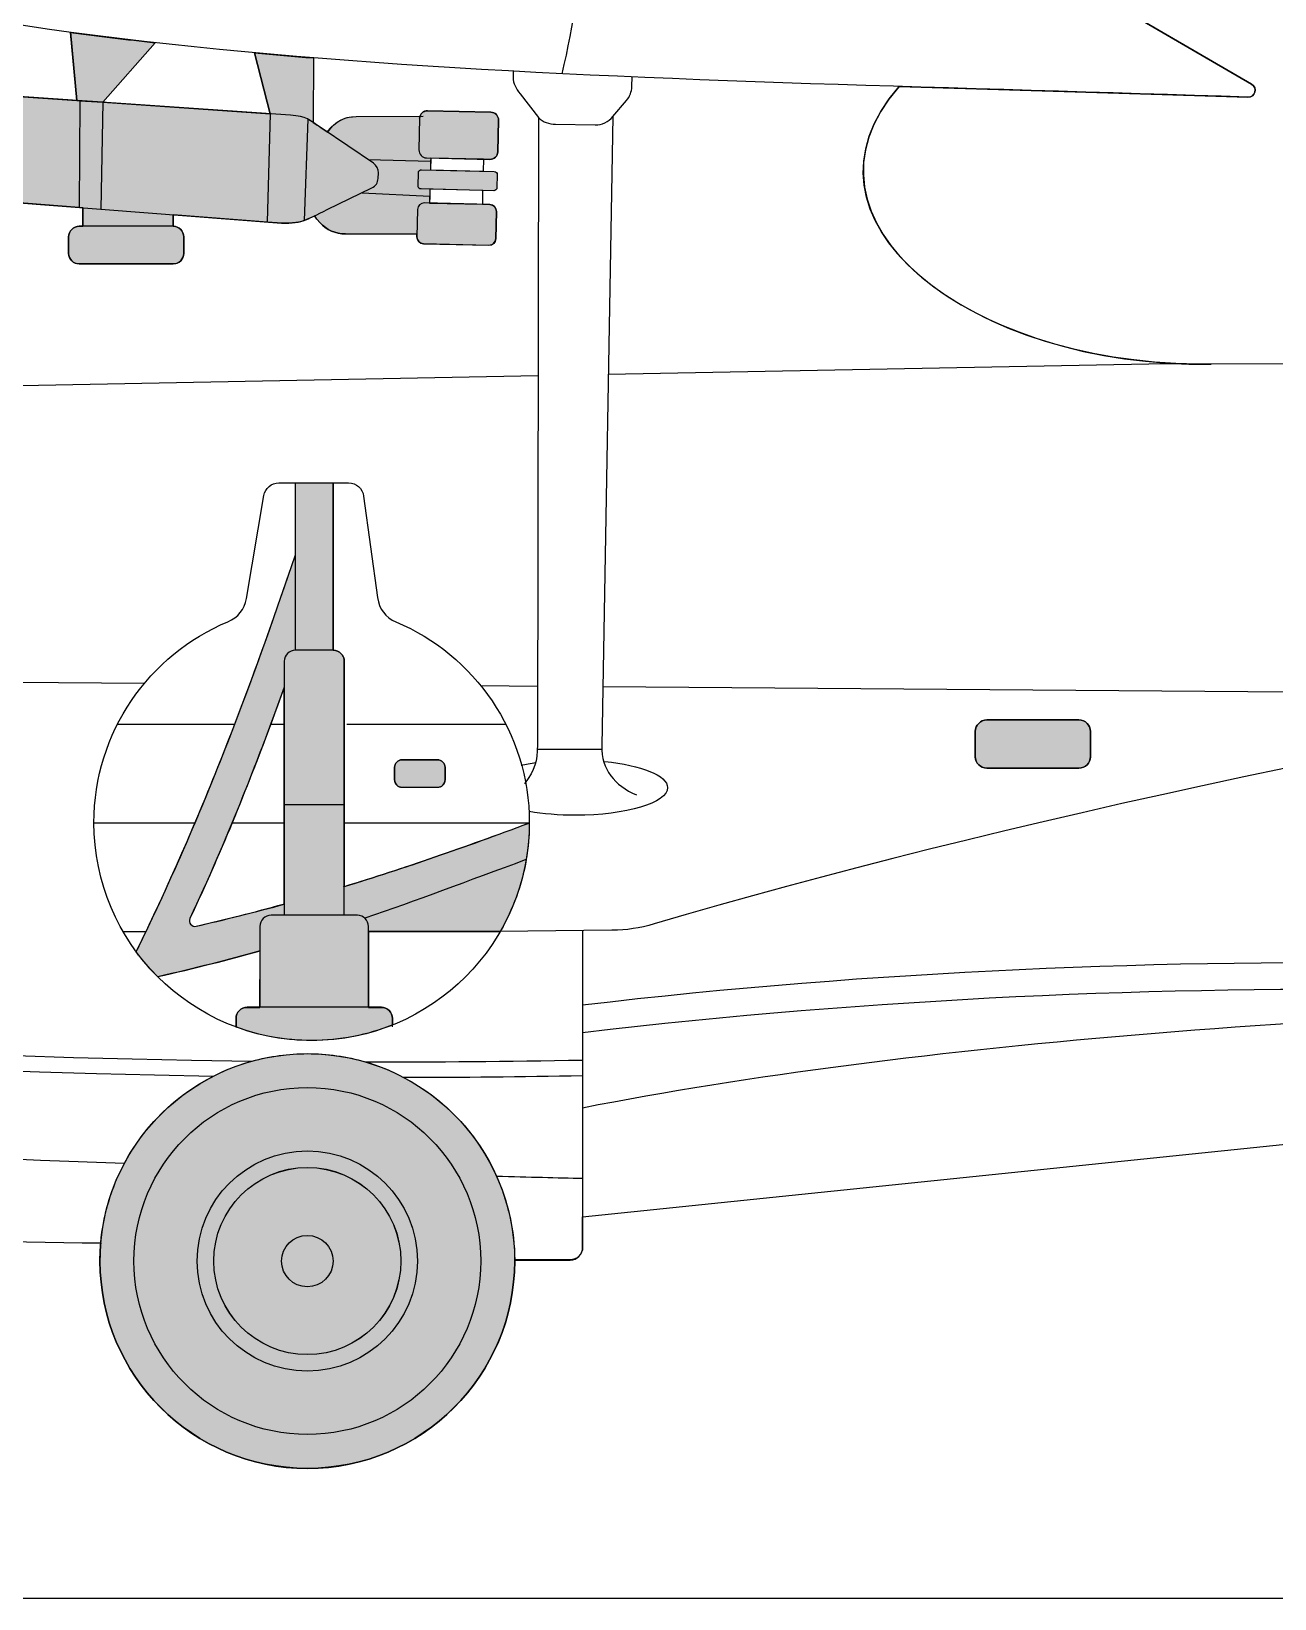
# Model space of a CAD drawing. Extents: x 65 to 351, y 40 to 244.
# Drawn here: x 127.97 to 141.74, y 197.93 to 215.28 of the extents above; entities that cross this region are included whole.
import ezdxf

# ---------------------------------------------------------------- set-up
doc = ezdxf.new("R2010")
doc.units = 0
doc.header["$MEASUREMENT"] = 0
doc.layers.add('4-VIEW', color=7, linetype='CONTINUOUS')
doc.layers.add('SOLIDS', color=7, linetype='CONTINUOUS')

# ---------------------------------------------------------------- blocks, each defined once
blk = doc.blocks.new('BLOCK_2')
at = {"layer": 'SOLIDS'}
h = blk.add_hatch(color=252, dxfattribs=at)
edge = h.paths.add_edge_path()
edge.add_spline(control_points=[(125.623, 214.233), (125.612, 214.202), (125.605, 214.171), (125.603, 214.138), (125.583, 213.863), (125.855, 213.616), (126.148, 213.529), (126.202, 213.513), (126.257, 213.502), (126.311, 213.498), (126.311, 213.498), (126.692, 213.469), (126.692, 213.469), (126.692, 213.469), (126.945, 213.449), (126.945, 213.449), (126.945, 213.449), (128.502, 213.329), (128.502, 213.329), (128.502, 213.329), (128.542, 213.326), (128.542, 213.326), (128.542, 213.326), (128.542, 213.121), (128.542, 213.121), (128.542, 213.121), (128.503, 213.121), (128.503, 213.121), (128.439, 213.121), (128.386, 213.068), (128.386, 213.004), (128.386, 213.004), (128.386, 212.821), (128.386, 212.821), (128.386, 212.757), (128.439, 212.704), (128.503, 212.704), (128.503, 212.704), (129.544, 212.704), (129.544, 212.704), (129.608, 212.704), (129.661, 212.757), (129.661, 212.821), (129.661, 212.821), (129.661, 213.004), (129.661, 213.004), (129.661, 213.068), (129.608, 213.121), (129.544, 213.121), (129.544, 213.121), (129.544, 213.248), (129.544, 213.248), (129.544, 213.248), (130.586, 213.168), (130.586, 213.168), (130.586, 213.168), (130.693, 213.159), (130.693, 213.159), (130.834, 213.149), (130.914, 213.157), (130.992, 213.184), (131.028, 213.197), (131.063, 213.213), (131.104, 213.233), (131.104, 213.233), (131.11, 213.236), (131.11, 213.236), (131.11, 213.236), (131.135, 213.199), (131.135, 213.199), (131.135, 213.199), (131.168, 213.163), (131.168, 213.163), (131.243, 213.08), (131.339, 213.036), (131.451, 213.036), (131.451, 213.036), (132.242, 213.035), (132.242, 213.035), (132.242, 213.035), (132.241, 213.004), (132.241, 213.004), (132.24, 212.963), (132.273, 212.928), (132.314, 212.927), (132.314, 212.927), (133.038, 212.91), (133.038, 212.91), (133.079, 212.909), (133.114, 212.942), (133.115, 212.983), (133.115, 212.983), (133.121, 213.286), (133.121, 213.286), (133.122, 213.327), (133.09, 213.361), (133.049, 213.362), (133.049, 213.362), (132.966, 213.364), (132.966, 213.364), (132.966, 213.364), (132.382, 213.378), (132.382, 213.378), (132.382, 213.378), (132.384, 213.454), (132.384, 213.454), (132.384, 213.454), (132.386, 213.531), (132.386, 213.531), (132.386, 213.531), (132.97, 213.518), (132.97, 213.518), (132.97, 213.518), (133.092, 213.514), (133.092, 213.514), (133.111, 213.514), (133.127, 213.53), (133.128, 213.549), (133.128, 213.549), (133.131, 213.692), (133.131, 213.692), (133.132, 213.711), (133.116, 213.728), (133.096, 213.728), (133.096, 213.728), (132.975, 213.731), (132.975, 213.731), (132.975, 213.731), (132.391, 213.744), (132.391, 213.744), (132.391, 213.744), (132.393, 213.843), (132.393, 213.843), (132.393, 213.843), (132.394, 213.876), (132.394, 213.876), (132.394, 213.876), (132.978, 213.863), (132.978, 213.863), (132.978, 213.863), (133.049, 213.861), (133.049, 213.861), (133.096, 213.86), (133.136, 213.898), (133.137, 213.945), (133.137, 213.945), (133.145, 214.296), (133.145, 214.296), (133.146, 214.343), (133.108, 214.383), (133.061, 214.384), (133.061, 214.384), (132.36, 214.4), (132.36, 214.4), (132.321, 214.401), (132.287, 214.376), (132.276, 214.34), (132.276, 214.34), (131.568, 214.336), (131.568, 214.336), (131.458, 214.335), (131.387, 214.301), (131.319, 214.241), (131.308, 214.231), (131.281, 214.196), (131.255, 214.161), (131.255, 214.161), (131.191, 214.205), (131.191, 214.205), (131.152, 214.231), (131.122, 214.253), (131.094, 214.271), (131.094, 214.271), (131.095, 214.984), (131.095, 214.984), (130.876, 215.002), (130.659, 215.021), (130.444, 215.04), (130.444, 215.04), (130.617, 214.365), (130.617, 214.365), (130.617, 214.365), (128.764, 214.493), (128.764, 214.493), (128.764, 214.493), (129.343, 215.152), (129.343, 215.152), (129.026, 215.188), (128.714, 215.226), (128.407, 215.267), (128.407, 215.267), (128.478, 214.512), (128.478, 214.512), (128.478, 214.512), (126.967, 214.617), (126.967, 214.617), (126.967, 214.617), (126.707, 214.635), (126.707, 214.635), (126.707, 214.635), (126.388, 214.657), (126.388, 214.657), (126.313, 214.662), (126.233, 214.654), (126.153, 214.635), (125.921, 214.579), (125.693, 214.429), (125.623, 214.233), (125.623, 214.233), (125.623, 214.233), (125.623, 214.233)], knot_values=[0, 0, 0, 0, 1, 1, 1, 2, 2, 2, 3, 3, 3, 4, 4, 4, 5, 5, 5, 6, 6, 6, 7, 7, 7, 8, 8, 8, 9, 9, 9, 10, 10, 10, 11, 11, 11, 12, 12, 12, 13, 13, 13, 14, 14, 14, 15, 15, 15, 16, 16, 16, 17, 17, 17, 18, 18, 18, 19, 19, 19, 20, 20, 20, 21, 21, 21, 22, 22, 22, 23, 23, 23, 24, 24, 24, 25, 25, 25, 26, 26, 26, 27, 27, 27, 28, 28, 28, 29, 29, 29, 30, 30, 30, 31, 31, 31, 32, 32, 32, 33, 33, 33, 34, 34, 34, 35, 35, 35, 36, 36, 36, 37, 37, 37, 38, 38, 38, 39, 39, 39, 40, 40, 40, 41, 41, 41, 42, 42, 42, 43, 43, 43, 44, 44, 44, 45, 45, 45, 46, 46, 46, 47, 47, 47, 48, 48, 48, 49, 49, 49, 50, 50, 50, 51, 51, 51, 52, 52, 52, 53, 53, 53, 54, 54, 54, 55, 55, 55, 56, 56, 56, 57, 57, 57, 58, 58, 58, 59, 59, 59, 60, 60, 60, 61, 61, 61, 62, 62, 62, 63, 63, 63, 64, 64, 64, 65, 65, 65, 66, 66, 66, 67, 67, 67, 68, 68, 68, 69, 69, 69, 70, 70, 70, 70], degree=3, periodic=1)
edge = h.paths.add_edge_path()
edge.add_spline(control_points=[(132.272, 214.316), (132.272, 214.324), (132.274, 214.332), (132.276, 214.34), (132.276, 214.34), (132.272, 214.316), (132.272, 214.316), (132.272, 214.316), (132.272, 214.316), (132.272, 214.316)], knot_values=[0, 0, 0, 0, 1, 1, 1, 2, 2, 2, 3, 3, 3, 3], degree=3, periodic=1)
edge = h.paths.add_edge_path()
edge.add_spline(control_points=[(131.035, 214.305), (131.055, 214.296), (131.074, 214.284), (131.094, 214.271), (131.094, 214.271), (131.093, 214.272), (131.092, 214.272), (131.092, 214.272), (131.035, 214.305), (131.035, 214.305), (131.035, 214.305), (131.035, 214.305), (131.035, 214.305)], knot_values=[0, 0, 0, 0, 1, 1, 1, 2, 2, 2, 3, 3, 3, 4, 4, 4, 4], degree=3, periodic=1)
h.paths.add_polyline_path([(128.764, 214.493), (128.478, 214.512), (128.509, 214.511)])
blk.add_lwpolyline([(128.764, 214.493), (128.478, 214.512), (128.509, 214.511), (128.764, 214.493)], dxfattribs=at)
for points, knots in [([(125.623, 214.233), (125.612, 214.202), (125.605, 214.171), (125.603, 214.138), (125.583, 213.863), (125.855, 213.616), (126.148, 213.529), (126.202, 213.513), (126.257, 213.502), (126.311, 213.498), (126.311, 213.498), (126.692, 213.469), (126.692, 213.469), (126.692, 213.469), (126.945, 213.449), (126.945, 213.449), (126.945, 213.449), (128.502, 213.329), (128.502, 213.329), (128.502, 213.329), (128.542, 213.326), (128.542, 213.326), (128.542, 213.326), (128.542, 213.121), (128.542, 213.121), (128.542, 213.121), (128.503, 213.121), (128.503, 213.121), (128.439, 213.121), (128.386, 213.068), (128.386, 213.004), (128.386, 213.004), (128.386, 212.821), (128.386, 212.821), (128.386, 212.757), (128.439, 212.704), (128.503, 212.704), (128.503, 212.704), (129.544, 212.704), (129.544, 212.704), (129.608, 212.704), (129.661, 212.757), (129.661, 212.821), (129.661, 212.821), (129.661, 213.004), (129.661, 213.004), (129.661, 213.068), (129.608, 213.121), (129.544, 213.121), (129.544, 213.121), (129.544, 213.248), (129.544, 213.248), (129.544, 213.248), (130.586, 213.168), (130.586, 213.168), (130.586, 213.168), (130.693, 213.159), (130.693, 213.159), (130.834, 213.149), (130.914, 213.157), (130.992, 213.184), (131.028, 213.197), (131.063, 213.213), (131.104, 213.233), (131.104, 213.233), (131.11, 213.236), (131.11, 213.236), (131.11, 213.236), (131.135, 213.199), (131.135, 213.199), (131.135, 213.199), (131.168, 213.163), (131.168, 213.163), (131.243, 213.08), (131.339, 213.036), (131.451, 213.036), (131.451, 213.036), (132.242, 213.035), (132.242, 213.035), (132.242, 213.035), (132.241, 213.004), (132.241, 213.004), (132.24, 212.963), (132.273, 212.928), (132.314, 212.927), (132.314, 212.927), (133.038, 212.91), (133.038, 212.91), (133.079, 212.909), (133.114, 212.942), (133.115, 212.983), (133.115, 212.983), (133.121, 213.286), (133.121, 213.286), (133.122, 213.327), (133.09, 213.361), (133.049, 213.362), (133.049, 213.362), (132.966, 213.364), (132.966, 213.364), (132.966, 213.364), (132.382, 213.378), (132.382, 213.378), (132.382, 213.378), (132.384, 213.454), (132.384, 213.454), (132.384, 213.454), (132.386, 213.531), (132.386, 213.531), (132.386, 213.531), (132.97, 213.518), (132.97, 213.518), (132.97, 213.518), (133.092, 213.514), (133.092, 213.514), (133.111, 213.514), (133.127, 213.53), (133.128, 213.549), (133.128, 213.549), (133.131, 213.692), (133.131, 213.692), (133.132, 213.711), (133.116, 213.728), (133.096, 213.728), (133.096, 213.728), (132.975, 213.731), (132.975, 213.731), (132.975, 213.731), (132.391, 213.744), (132.391, 213.744), (132.391, 213.744), (132.393, 213.843), (132.393, 213.843), (132.393, 213.843), (132.394, 213.876), (132.394, 213.876), (132.394, 213.876), (132.978, 213.863), (132.978, 213.863), (132.978, 213.863), (133.049, 213.861), (133.049, 213.861), (133.096, 213.86), (133.136, 213.898), (133.137, 213.945), (133.137, 213.945), (133.145, 214.296), (133.145, 214.296), (133.146, 214.343), (133.108, 214.383), (133.061, 214.384), (133.061, 214.384), (132.36, 214.4), (132.36, 214.4), (132.321, 214.401), (132.287, 214.376), (132.276, 214.34), (132.276, 214.34), (131.568, 214.336), (131.568, 214.336), (131.458, 214.335), (131.387, 214.301), (131.319, 214.241), (131.308, 214.231), (131.281, 214.196), (131.255, 214.161), (131.255, 214.161), (131.191, 214.205), (131.191, 214.205), (131.152, 214.231), (131.122, 214.253), (131.094, 214.271), (131.094, 214.271), (131.095, 214.984), (131.095, 214.984), (130.876, 215.002), (130.659, 215.021), (130.444, 215.04), (130.444, 215.04), (130.617, 214.365), (130.617, 214.365), (130.617, 214.365), (128.764, 214.493), (128.764, 214.493), (128.764, 214.493), (129.343, 215.152), (129.343, 215.152), (129.026, 215.188), (128.714, 215.226), (128.407, 215.267), (128.407, 215.267), (128.478, 214.512), (128.478, 214.512), (128.478, 214.512), (126.967, 214.617), (126.967, 214.617), (126.967, 214.617), (126.707, 214.635), (126.707, 214.635), (126.707, 214.635), (126.388, 214.657), (126.388, 214.657), (126.313, 214.662), (126.233, 214.654), (126.153, 214.635), (125.921, 214.579), (125.693, 214.429), (125.623, 214.233), (125.623, 214.233), (125.623, 214.233), (125.623, 214.233)], [0, 0, 0, 0, 1, 1, 1, 2, 2, 2, 3, 3, 3, 4, 4, 4, 5, 5, 5, 6, 6, 6, 7, 7, 7, 8, 8, 8, 9, 9, 9, 10, 10, 10, 11, 11, 11, 12, 12, 12, 13, 13, 13, 14, 14, 14, 15, 15, 15, 16, 16, 16, 17, 17, 17, 18, 18, 18, 19, 19, 19, 20, 20, 20, 21, 21, 21, 22, 22, 22, 23, 23, 23, 24, 24, 24, 25, 25, 25, 26, 26, 26, 27, 27, 27, 28, 28, 28, 29, 29, 29, 30, 30, 30, 31, 31, 31, 32, 32, 32, 33, 33, 33, 34, 34, 34, 35, 35, 35, 36, 36, 36, 37, 37, 37, 38, 38, 38, 39, 39, 39, 40, 40, 40, 41, 41, 41, 42, 42, 42, 43, 43, 43, 44, 44, 44, 45, 45, 45, 46, 46, 46, 47, 47, 47, 48, 48, 48, 49, 49, 49, 50, 50, 50, 51, 51, 51, 52, 52, 52, 53, 53, 53, 54, 54, 54, 55, 55, 55, 56, 56, 56, 57, 57, 57, 58, 58, 58, 59, 59, 59, 60, 60, 60, 61, 61, 61, 62, 62, 62, 63, 63, 63, 64, 64, 64, 65, 65, 65, 66, 66, 66, 67, 67, 67, 68, 68, 68, 69, 69, 69, 70, 70, 70, 70]), ([(131.035, 214.305), (131.055, 214.296), (131.074, 214.284), (131.094, 214.271), (131.094, 214.271), (131.093, 214.272), (131.092, 214.272), (131.092, 214.272), (131.035, 214.305), (131.035, 214.305), (131.035, 214.305), (131.035, 214.305), (131.035, 214.305)], [0, 0, 0, 0, 1, 1, 1, 2, 2, 2, 3, 3, 3, 4, 4, 4, 4]), ([(132.272, 214.316), (132.272, 214.324), (132.274, 214.332), (132.276, 214.34), (132.276, 214.34), (132.272, 214.316), (132.272, 214.316), (132.272, 214.316), (132.272, 214.316), (132.272, 214.316)], [0, 0, 0, 0, 1, 1, 1, 2, 2, 2, 3, 3, 3, 3])]:
    blk.add_open_spline(points, degree=3, knots=knots, dxfattribs=at)

msp = doc.modelspace()

# ---------------------------------------------------------------- hatches: boundary and pattern name
at = {"layer": 'SOLIDS'}
h = msp.add_hatch(color=252, dxfattribs=at)
edge = h.paths.add_edge_path()
edge.add_spline(control_points=[(130.773, 208.018), (130.773, 208.018), (130.773, 207.612), (130.773, 207.612), (130.773, 207.612), (130.773, 206.721), (130.773, 206.721), (130.773, 206.721), (130.773, 206.52), (130.773, 206.52), (130.773, 206.52), (130.773, 205.617), (130.773, 205.617), (130.471, 205.537), (130.082, 205.439), (129.799, 205.374), (129.749, 205.363), (129.707, 205.414), (129.729, 205.46), (129.896, 205.814), (130.05, 206.167), (130.197, 206.52), (130.346, 206.883), (130.487, 207.246), (130.624, 207.612), (130.674, 207.747), (130.724, 207.882), (130.773, 208.018), (130.773, 208.018), (130.773, 208.018), (130.773, 208.018)], knot_values=[0, 0, 0, 0, 1, 1, 1, 2, 2, 2, 3, 3, 3, 4, 4, 4, 5, 5, 5, 6, 6, 6, 7, 7, 7, 8, 8, 8, 9, 9, 9, 10, 10, 10, 10], degree=3, periodic=1)
edge = h.paths.add_edge_path()
edge.add_spline(control_points=[(130.506, 205.103), (130.506, 205.103), (130.504, 204.476), (130.504, 204.476), (130.504, 204.476), (130.362, 204.476), (130.362, 204.476), (130.295, 204.476), (130.24, 204.421), (130.24, 204.353), (130.24, 204.353), (130.24, 204.258), (130.24, 204.258), (130.5, 204.162), (130.782, 204.109), (131.076, 204.109), (131.392, 204.109), (131.694, 204.17), (131.971, 204.281), (131.971, 204.281), (131.971, 204.353), (131.971, 204.353), (131.971, 204.421), (131.915, 204.476), (131.848, 204.476), (131.848, 204.476), (131.706, 204.476), (131.706, 204.476), (131.706, 204.476), (131.706, 205.316), (131.706, 205.316), (131.706, 205.316), (133.16, 205.316), (133.16, 205.316), (133.16, 205.316), (133.164, 205.316), (133.164, 205.316), (133.304, 205.558), (133.403, 205.828), (133.452, 206.114), (133.474, 206.245), (133.486, 206.379), (133.486, 206.516), (132.768, 206.249), (132.108, 206.018), (131.437, 205.813), (131.437, 205.813), (131.437, 206.52), (131.437, 206.52), (131.437, 206.52), (131.437, 206.721), (131.437, 206.721), (131.437, 206.721), (131.437, 208.306), (131.437, 208.306), (131.437, 208.374), (131.382, 208.429), (131.314, 208.429), (131.314, 208.429), (131.314, 210.281), (131.314, 210.281), (131.314, 210.281), (130.896, 210.281), (130.896, 210.281), (130.896, 210.281), (130.896, 209.483), (130.896, 209.483), (130.686, 208.858), (130.465, 208.234), (130.227, 207.612), (130.086, 207.247), (129.94, 206.883), (129.786, 206.52), (129.616, 206.117), (129.435, 205.716), (129.243, 205.316), (129.207, 205.241), (129.171, 205.166), (129.134, 205.092), (129.206, 204.994), (129.286, 204.901), (129.372, 204.815), (129.78, 204.907), (130.152, 205.003), (130.506, 205.103)], knot_values=[0, 0, 0, 0, 1, 1, 1, 2, 2, 2, 3, 3, 3, 4, 4, 4, 5, 5, 5, 6, 6, 6, 7, 7, 7, 8, 8, 8, 9, 9, 9, 10, 10, 10, 11, 11, 11, 12, 12, 12, 13, 13, 13, 14, 14, 14, 15, 15, 15, 16, 16, 16, 17, 17, 17, 18, 18, 18, 19, 19, 19, 20, 20, 20, 21, 21, 21, 22, 22, 22, 23, 23, 23, 24, 24, 24, 25, 25, 25, 26, 26, 26, 27, 27, 27, 28, 28, 28, 28], degree=3, periodic=1)
h = msp.add_hatch(color=252, dxfattribs=at)
edge = h.paths.add_edge_path()
edge.add_spline(control_points=[(139.57, 207.657), (139.57, 207.657), (138.55, 207.657), (138.55, 207.657), (138.48, 207.657), (138.423, 207.6), (138.423, 207.53), (138.423, 207.53), (138.423, 207.25), (138.423, 207.25), (138.423, 207.181), (138.48, 207.123), (138.55, 207.123), (138.55, 207.123), (139.57, 207.123), (139.57, 207.123), (139.64, 207.123), (139.697, 207.181), (139.697, 207.25), (139.697, 207.25), (139.697, 207.53), (139.697, 207.53), (139.697, 207.6), (139.64, 207.657), (139.57, 207.657)], knot_values=[0, 0, 0, 0, 1, 1, 1, 2, 2, 2, 3, 3, 3, 4, 4, 4, 5, 5, 5, 6, 6, 6, 7, 7, 7, 8, 8, 8, 8], degree=3, periodic=1)
h = msp.add_hatch(color=252, dxfattribs=at)
edge = h.paths.add_edge_path()
edge.add_spline(control_points=[(132.469, 207.216), (132.469, 207.216), (132.078, 207.216), (132.078, 207.216), (132.032, 207.216), (131.995, 207.178), (131.995, 207.132), (131.995, 207.132), (131.995, 206.995), (131.995, 206.995), (131.995, 206.949), (132.032, 206.911), (132.078, 206.911), (132.078, 206.911), (132.469, 206.911), (132.469, 206.911), (132.516, 206.911), (132.553, 206.949), (132.553, 206.995), (132.553, 206.995), (132.553, 207.132), (132.553, 207.132), (132.553, 207.178), (132.516, 207.216), (132.469, 207.216)], knot_values=[0, 0, 0, 0, 1, 1, 1, 2, 2, 2, 3, 3, 3, 4, 4, 4, 5, 5, 5, 6, 6, 6, 7, 7, 7, 8, 8, 8, 8], degree=3, periodic=1)
h = msp.add_hatch(color=252, dxfattribs=at)
edge = h.paths.add_edge_path()
edge.add_spline(control_points=[(131.029, 203.964), (130.818, 203.964), (130.613, 203.935), (130.419, 203.882), (130.269, 203.841), (130.126, 203.785), (129.99, 203.716), (129.57, 203.502), (129.225, 203.164), (129.003, 202.75), (128.861, 202.483), (128.769, 202.185), (128.742, 201.869), (128.736, 201.803), (128.733, 201.736), (128.733, 201.668), (128.733, 200.401), (129.761, 199.373), (131.029, 199.373), (132.296, 199.373), (133.324, 200.401), (133.324, 201.668), (133.324, 201.672), (133.324, 201.676), (133.324, 201.68), (133.322, 202.011), (133.25, 202.325), (133.123, 202.608), (132.912, 203.078), (132.548, 203.463), (132.094, 203.701), (131.96, 203.773), (131.817, 203.83), (131.668, 203.873), (131.465, 203.932), (131.251, 203.964), (131.029, 203.964)], knot_values=[0, 0, 0, 0, 1, 1, 1, 2, 2, 2, 3, 3, 3, 4, 4, 4, 5, 5, 5, 6, 6, 6, 7, 7, 7, 8, 8, 8, 9, 9, 9, 10, 10, 10, 11, 11, 11, 12, 12, 12, 12], degree=3, periodic=1)
h = msp.add_hatch(color=255, dxfattribs=at)
edge = h.paths.add_edge_path()
edge.add_spline(control_points=[(131.029, 202.704), (130.456, 202.704), (129.993, 202.241), (129.993, 201.668), (129.993, 201.096), (130.456, 200.633), (131.029, 200.633), (131.601, 200.633), (132.064, 201.096), (132.064, 201.668), (132.064, 202.241), (131.601, 202.704), (131.029, 202.704)], knot_values=[0, 0, 0, 0, 1, 1, 1, 2, 2, 2, 3, 3, 3, 4, 4, 4, 4], degree=3, periodic=1)

# ---------------------------------------------------------------- linework, layer by layer
at = {"layer": '4-VIEW', "color": 7}
for points in [[(128.407, 215.268), (128.478, 214.513)], [(128.764, 214.493), (129.343, 215.152)], [(130.444, 215.041), (130.617, 214.365)], [(131.095, 214.985), (131.094, 214.271)], [(128.509, 214.511), (128.502, 213.329)], [(128.764, 214.493), (128.742, 213.311)], [(130.617, 214.365), (130.585, 213.168)], [(131.035, 214.306), (130.992, 213.185)], [(131.701, 213.859), (132.393, 213.843)], [(132.394, 213.877), (132.391, 213.745)], [(132.977, 213.863), (132.974, 213.731)], [(131.635, 213.493), (132.384, 213.455)], [(132.386, 213.531), (132.382, 213.378)], [(132.969, 213.518), (132.966, 213.364)], [(128.542, 213.326), (128.542, 213.121)], [(129.544, 213.121), (129.544, 213.249)], [(133.584, 211.465), (126.905, 211.336)], [(143.274, 211.597), (140.343, 211.594), (134.36, 211.48)], [(130.896, 208.43), (130.896, 210.281)], [(131.314, 208.43), (131.314, 210.281)], [(126.844, 208.084), (129.227, 208.066)], [(132.948, 208.037), (133.576, 208.032)], [(134.299, 208.026), (142.39, 207.963)], [(128.927, 207.612), (130.227, 207.612)], [(130.623, 207.612), (130.773, 207.612)], [(131.466, 207.612), (133.222, 207.612)], [(133.574, 207.333), (134.288, 207.333)], [(130.773, 206.721), (131.437, 206.721)], [(128.666, 206.52), (129.786, 206.52)], [(130.197, 206.52), (130.773, 206.52)], [(131.437, 206.52), (133.486, 206.52)], [(128.988, 205.316), (129.243, 205.316)], [(131.706, 205.316), (133.16, 205.316)], [(181.752, 197.932), (103.375, 197.932)]]:
    msp.add_lwpolyline(points, dxfattribs=at)
for points, knots in [([(137.387, 216.808), (137.659, 216.781), (137.887, 216.784), (138.132, 216.641), (138.132, 216.641), (141.482, 214.694), (141.482, 214.694), (141.551, 214.654), (141.52, 214.548), (141.441, 214.55), (135.144, 214.769), (127.85, 214.757), (123.786, 216.339), (123.267, 216.541), (124.186, 217.421), (124.94, 218.034)], [0, 0, 0, 0, 1, 1, 1, 2, 2, 2, 3, 3, 3, 4, 4, 4, 5, 5, 5, 5]), ([(133.306, 214.838), (133.306, 214.838), (133.306, 214.773), (133.306, 214.773), (133.306, 214.7), (133.339, 214.644), (133.384, 214.587), (133.384, 214.587), (133.589, 214.326), (133.589, 214.326), (133.634, 214.269), (133.704, 214.253), (133.777, 214.251), (133.777, 214.251), (134.215, 214.243), (134.215, 214.243), (134.293, 214.241), (134.36, 214.275), (134.41, 214.335), (134.41, 214.335), (134.56, 214.512), (134.56, 214.512), (134.599, 214.558), (134.619, 214.609), (134.622, 214.669), (134.622, 214.669), (134.626, 214.774), (134.626, 214.774)], [0, 0, 0, 0, 1, 1, 1, 2, 2, 2, 3, 3, 3, 4, 4, 4, 5, 5, 5, 6, 6, 6, 7, 7, 7, 8, 8, 8, 9, 9, 9, 9]), ([(125.603, 214.138), (125.626, 214.451), (126.062, 214.68), (126.387, 214.657), (126.387, 214.657), (130.842, 214.35), (130.842, 214.35), (131.019, 214.337), (131.05, 214.301), (131.191, 214.205), (131.191, 214.205), (131.761, 213.818), (131.761, 213.818), (131.797, 213.794), (131.816, 213.756), (131.815, 213.712), (131.815, 213.712), (131.812, 213.651), (131.812, 213.651), (131.811, 213.605), (131.785, 213.565), (131.743, 213.545), (131.743, 213.545), (131.249, 213.307), (131.249, 213.307), (131.009, 213.19), (130.966, 213.139), (130.693, 213.16), (130.693, 213.16), (126.311, 213.498), (126.311, 213.498), (125.967, 213.525), (125.579, 213.812), (125.603, 214.138), (125.603, 214.138), (125.603, 214.138), (125.603, 214.138)], [0, 0, 0, 0, 1, 1, 1, 2, 2, 2, 3, 3, 3, 4, 4, 4, 5, 5, 5, 6, 6, 6, 7, 7, 7, 8, 8, 8, 9, 9, 9, 10, 10, 10, 11, 11, 11, 12, 12, 12, 12]), ([(131.253, 214.174), (131.344, 214.276), (131.422, 214.335), (131.568, 214.336), (131.568, 214.336), (132.311, 214.341), (132.311, 214.341)], [0, 0, 0, 0, 1, 1, 1, 2, 2, 2, 2]), ([(132.36, 214.4), (132.36, 214.4), (133.061, 214.384), (133.061, 214.384), (133.108, 214.383), (133.146, 214.343), (133.145, 214.296), (133.145, 214.296), (133.137, 213.946), (133.137, 213.946), (133.136, 213.898), (133.096, 213.86), (133.049, 213.861), (133.049, 213.861), (132.348, 213.878), (132.348, 213.878), (132.3, 213.879), (132.263, 213.919), (132.264, 213.966), (132.264, 213.966), (132.272, 214.316), (132.272, 214.316), (132.273, 214.364), (132.313, 214.402), (132.36, 214.4), (132.36, 214.4), (132.36, 214.4), (132.36, 214.4)], [0, 0, 0, 0, 1, 1, 1, 2, 2, 2, 3, 3, 3, 4, 4, 4, 5, 5, 5, 6, 6, 6, 7, 7, 7, 8, 8, 8, 9, 9, 9, 9]), ([(133.589, 214.326), (133.589, 214.326), (133.575, 207.384), (133.575, 207.384), (133.575, 207.19), (133.55, 207.12), (133.433, 206.949)], [0, 0, 0, 0, 1, 1, 1, 2, 2, 2, 2]), ([(134.41, 214.335), (134.41, 214.335), (134.288, 207.369), (134.288, 207.369), (134.283, 207.109), (134.431, 206.933), (134.671, 206.828)], [0, 0, 0, 0, 1, 1, 1, 2, 2, 2, 2]), ([(132.289, 213.534), (132.289, 213.534), (133.092, 213.515), (133.092, 213.515), (133.111, 213.515), (133.127, 213.53), (133.128, 213.549), (133.128, 213.549), (133.131, 213.692), (133.131, 213.692), (133.131, 213.712), (133.116, 213.728), (133.096, 213.728), (133.096, 213.728), (132.294, 213.747), (132.294, 213.747), (132.274, 213.747), (132.258, 213.732), (132.258, 213.713), (132.258, 213.713), (132.254, 213.57), (132.254, 213.57), (132.254, 213.55), (132.269, 213.534), (132.289, 213.534), (132.289, 213.534), (132.289, 213.534), (132.289, 213.534)], [0, 0, 0, 0, 1, 1, 1, 2, 2, 2, 3, 3, 3, 4, 4, 4, 5, 5, 5, 6, 6, 6, 7, 7, 7, 8, 8, 8, 9, 9, 9, 9]), ([(132.325, 213.379), (132.325, 213.379), (133.049, 213.362), (133.049, 213.362), (133.09, 213.361), (133.122, 213.327), (133.121, 213.286), (133.121, 213.286), (133.114, 212.983), (133.114, 212.983), (133.113, 212.943), (133.079, 212.91), (133.038, 212.911), (133.038, 212.911), (132.314, 212.927), (132.314, 212.927), (132.273, 212.929), (132.24, 212.963), (132.241, 213.004), (132.241, 213.004), (132.248, 213.307), (132.248, 213.307), (132.249, 213.348), (132.283, 213.38), (132.325, 213.379), (132.325, 213.379), (132.325, 213.379), (132.325, 213.379)], [0, 0, 0, 0, 1, 1, 1, 2, 2, 2, 3, 3, 3, 4, 4, 4, 5, 5, 5, 6, 6, 6, 7, 7, 7, 8, 8, 8, 9, 9, 9, 9]), ([(131.104, 213.234), (131.104, 213.234), (131.168, 213.163), (131.168, 213.163), (131.242, 213.08), (131.339, 213.037), (131.451, 213.036), (131.451, 213.036), (132.242, 213.032), (132.242, 213.032)], [0, 0, 0, 0, 1, 1, 1, 2, 2, 2, 3, 3, 3, 3]), ([(128.503, 213.121), (128.503, 213.121), (129.544, 213.121), (129.544, 213.121), (129.608, 213.121), (129.661, 213.069), (129.661, 213.004), (129.661, 213.004), (129.661, 212.821), (129.661, 212.821), (129.661, 212.757), (129.608, 212.705), (129.544, 212.705), (129.544, 212.705), (128.503, 212.705), (128.503, 212.705), (128.438, 212.705), (128.386, 212.757), (128.386, 212.821), (128.386, 212.821), (128.386, 213.004), (128.386, 213.004), (128.386, 213.069), (128.438, 213.121), (128.503, 213.121), (128.503, 213.121), (128.503, 213.121), (128.503, 213.121)], [0, 0, 0, 0, 1, 1, 1, 2, 2, 2, 3, 3, 3, 4, 4, 4, 5, 5, 5, 6, 6, 6, 7, 7, 7, 8, 8, 8, 9, 9, 9, 9]), ([(134.076, 202.158), (134.076, 202.158), (152.681, 204.081), (152.681, 204.081), (152.83, 204.096), (152.942, 204.219), (152.943, 204.368), (152.943, 204.368), (153.001, 210.742), (153.001, 210.742)], [0, 0, 0, 0, 1, 1, 1, 2, 2, 2, 3, 3, 3, 3]), ([(110.708, 210.43), (110.708, 210.43), (105.719, 210.399), (105.719, 210.399), (105.179, 210.396), (105.368, 209.127), (104.878, 208.886), (104.424, 208.662), (104.003, 208.422), (103.617, 208.163), (103.49, 208.078), (103.44, 207.92), (103.496, 207.777), (103.667, 207.34), (103.847, 206.94), (104.037, 206.575), (104.054, 206.543), (104.086, 206.524), (104.123, 206.526), (109.222, 206.747), (115.985, 204.053), (130.419, 203.882)], [0, 0, 0, 0, 1, 1, 1, 2, 2, 2, 3, 3, 3, 4, 4, 4, 5, 5, 5, 6, 6, 6, 7, 7, 7, 7]), ([(167.118, 210.465), (155.223, 209.737), (142.361, 207.624), (134.867, 205.4), (134.707, 205.352), (134.565, 205.331), (134.399, 205.329), (134.399, 205.329), (133.16, 205.316), (133.16, 205.316)], [0, 0, 0, 0, 1, 1, 1, 2, 2, 2, 3, 3, 3, 3]), ([(131.076, 204.109), (132.407, 204.109), (133.486, 205.189), (133.486, 206.52), (133.486, 207.519), (132.877, 208.377), (132.01, 208.742), (131.895, 208.79), (131.822, 208.889), (131.806, 209.011), (131.806, 209.011), (131.652, 210.135), (131.652, 210.135), (131.641, 210.219), (131.57, 210.281), (131.485, 210.281), (131.485, 210.281), (130.714, 210.281), (130.714, 210.281), (130.631, 210.281), (130.561, 210.222), (130.547, 210.14), (130.547, 210.14), (130.354, 209.001), (130.354, 209.001), (130.334, 208.883), (130.261, 208.791), (130.15, 208.745), (129.279, 208.382), (128.666, 207.523), (128.666, 206.52), (128.666, 205.189), (129.745, 204.109), (131.076, 204.109), (131.076, 204.109), (131.076, 204.109), (131.076, 204.109)], [0, 0, 0, 0, 1, 1, 1, 2, 2, 2, 3, 3, 3, 4, 4, 4, 5, 5, 5, 6, 6, 6, 7, 7, 7, 8, 8, 8, 9, 9, 9, 10, 10, 10, 11, 11, 11, 12, 12, 12, 12]), ([(131.437, 205.495), (131.437, 205.495), (131.437, 208.307), (131.437, 208.307), (131.437, 208.375), (131.382, 208.43), (131.314, 208.43), (131.314, 208.43), (130.896, 208.43), (130.896, 208.43), (130.828, 208.43), (130.773, 208.375), (130.773, 208.307), (130.773, 208.307), (130.773, 205.495), (130.773, 205.495)], [0, 0, 0, 0, 1, 1, 1, 2, 2, 2, 3, 3, 3, 4, 4, 4, 5, 5, 5, 5]), ([(130.773, 208.019), (130.46, 207.157), (130.13, 206.313), (129.729, 205.46), (129.707, 205.414), (129.748, 205.363), (129.799, 205.374), (130.13, 205.451), (130.449, 205.532), (130.762, 205.618)], [0, 0, 0, 0, 1, 1, 1, 2, 2, 2, 3, 3, 3, 3]), ([(138.55, 207.657), (138.55, 207.657), (139.57, 207.657), (139.57, 207.657), (139.64, 207.657), (139.697, 207.6), (139.697, 207.53), (139.697, 207.53), (139.697, 207.251), (139.697, 207.251), (139.697, 207.181), (139.64, 207.124), (139.57, 207.124), (139.57, 207.124), (138.55, 207.124), (138.55, 207.124), (138.48, 207.124), (138.423, 207.181), (138.423, 207.251), (138.423, 207.251), (138.423, 207.53), (138.423, 207.53), (138.423, 207.6), (138.48, 207.657), (138.55, 207.657), (138.55, 207.657), (138.55, 207.657), (138.55, 207.657)], [0, 0, 0, 0, 1, 1, 1, 2, 2, 2, 3, 3, 3, 4, 4, 4, 5, 5, 5, 6, 6, 6, 7, 7, 7, 8, 8, 8, 9, 9, 9, 9]), ([(132.078, 207.216), (132.078, 207.216), (132.469, 207.216), (132.469, 207.216), (132.515, 207.216), (132.553, 207.178), (132.553, 207.133), (132.553, 207.133), (132.553, 206.995), (132.553, 206.995), (132.553, 206.949), (132.515, 206.912), (132.469, 206.912), (132.469, 206.912), (132.078, 206.912), (132.078, 206.912), (132.032, 206.912), (131.995, 206.949), (131.995, 206.995), (131.995, 206.995), (131.995, 207.133), (131.995, 207.133), (131.995, 207.178), (132.032, 207.216), (132.078, 207.216), (132.078, 207.216), (132.078, 207.216), (132.078, 207.216)], [0, 0, 0, 0, 1, 1, 1, 2, 2, 2, 3, 3, 3, 4, 4, 4, 5, 5, 5, 6, 6, 6, 7, 7, 7, 8, 8, 8, 9, 9, 9, 9]), ([(134.321, 207.198), (134.725, 207.157), (135.016, 207.043), (135.016, 206.908), (135.016, 206.739), (134.559, 206.602), (133.996, 206.602), (133.81, 206.602), (133.636, 206.617), (133.486, 206.643)], [0, 0, 0, 0, 1, 1, 1, 2, 2, 2, 3, 3, 3, 3]), ([(109.31, 203.944), (111.317, 203.525), (113.401, 203.22), (115.514, 202.96), (115.568, 202.954), (115.607, 202.909), (115.608, 202.855), (115.608, 202.855), (115.623, 202.069), (115.623, 202.069), (115.625, 202.005), (115.571, 201.954), (115.506, 201.96), (113.649, 202.123), (110.769, 202.277), (109.119, 202.74), (106.751, 203.405), (105.295, 204.382), (104.228, 206.227), (104.194, 206.288), (104.235, 206.363), (104.305, 206.366), (109.343, 206.545), (115.952, 203.934), (129.99, 203.716)], [0, 0, 0, 0, 1, 1, 1, 2, 2, 2, 3, 3, 3, 4, 4, 4, 5, 5, 5, 6, 6, 6, 7, 7, 7, 8, 8, 8, 8]), ([(131.706, 204.477), (131.706, 204.477), (131.706, 205.372), (131.706, 205.372), (131.706, 205.44), (131.651, 205.495), (131.583, 205.495), (131.583, 205.495), (130.627, 205.495), (130.627, 205.495), (130.559, 205.495), (130.504, 205.44), (130.504, 205.372), (130.504, 205.372), (130.504, 204.477), (130.504, 204.477)], [0, 0, 0, 0, 1, 1, 1, 2, 2, 2, 3, 3, 3, 4, 4, 4, 5, 5, 5, 5]), ([(134.076, 205.326), (134.076, 205.326), (134.076, 201.819), (134.076, 201.819), (134.076, 201.743), (134.014, 201.681), (133.937, 201.681), (133.937, 201.681), (133.323, 201.681), (133.323, 201.681)], [0, 0, 0, 0, 1, 1, 1, 2, 2, 2, 3, 3, 3, 3]), ([(131.971, 204.259), (131.971, 204.259), (131.971, 204.354), (131.971, 204.354), (131.971, 204.422), (131.915, 204.477), (131.848, 204.477), (131.848, 204.477), (130.362, 204.477), (130.362, 204.477), (130.295, 204.477), (130.24, 204.422), (130.24, 204.354), (130.24, 204.354), (130.24, 204.259), (130.24, 204.259)], [0, 0, 0, 0, 1, 1, 1, 2, 2, 2, 3, 3, 3, 4, 4, 4, 5, 5, 5, 5]), ([(131.029, 199.374), (132.296, 199.374), (133.323, 200.401), (133.323, 201.669), (133.323, 202.936), (132.296, 203.964), (131.029, 203.964), (129.761, 203.964), (128.733, 202.936), (128.733, 201.669), (128.733, 200.401), (129.761, 199.374), (131.029, 199.374), (131.029, 199.374), (131.029, 199.374), (131.029, 199.374)], [0, 0, 0, 0, 1, 1, 1, 2, 2, 2, 3, 3, 3, 4, 4, 4, 5, 5, 5, 5]), ([(131.029, 199.749), (132.088, 199.749), (132.948, 200.609), (132.948, 201.669), (132.948, 202.729), (132.088, 203.589), (131.029, 203.589), (129.968, 203.589), (129.109, 202.729), (129.109, 201.669), (129.109, 200.609), (129.968, 199.749), (131.029, 199.749), (131.029, 199.749), (131.029, 199.749), (131.029, 199.749)], [0, 0, 0, 0, 1, 1, 1, 2, 2, 2, 3, 3, 3, 4, 4, 4, 5, 5, 5, 5]), ([(131.029, 200.45), (131.702, 200.45), (132.247, 200.996), (132.247, 201.669), (132.247, 202.342), (131.702, 202.888), (131.029, 202.888), (130.355, 202.888), (129.809, 202.342), (129.809, 201.669), (129.809, 200.996), (130.355, 200.45), (131.029, 200.45), (131.029, 200.45), (131.029, 200.45), (131.029, 200.45)], [0, 0, 0, 0, 1, 1, 1, 2, 2, 2, 3, 3, 3, 4, 4, 4, 5, 5, 5, 5]), ([(131.029, 200.633), (131.6, 200.633), (132.064, 201.097), (132.064, 201.669), (132.064, 202.241), (131.6, 202.705), (131.029, 202.705), (130.456, 202.705), (129.993, 202.241), (129.993, 201.669), (129.993, 201.097), (130.456, 200.633), (131.029, 200.633), (131.029, 200.633), (131.029, 200.633), (131.029, 200.633)], [0, 0, 0, 0, 1, 1, 1, 2, 2, 2, 3, 3, 3, 4, 4, 4, 5, 5, 5, 5]), ([(131.029, 201.384), (131.185, 201.384), (131.313, 201.512), (131.313, 201.669), (131.313, 201.826), (131.185, 201.953), (131.029, 201.953), (130.871, 201.953), (130.744, 201.826), (130.744, 201.669), (130.744, 201.512), (130.871, 201.384), (131.029, 201.384), (131.029, 201.384), (131.029, 201.384), (131.029, 201.384)], [0, 0, 0, 0, 1, 1, 1, 2, 2, 2, 3, 3, 3, 4, 4, 4, 5, 5, 5, 5])]:
    msp.add_open_spline(points, degree=3, knots=knots, dxfattribs=at)
for points in [[(134.114, 216.456), (134.052, 215.907), (133.976, 215.359), (133.846, 214.81)], [(137.58, 214.668), (136.273, 213.178), (138.392, 211.557), (141.034, 211.595)], [(129.134, 205.092), (129.848, 206.54), (130.399, 208.009), (130.896, 209.483)], [(133.395, 207.155), (133.447, 207.167), (133.501, 207.177), (133.559, 207.185)], [(131.43, 205.812), (132.103, 206.017), (132.765, 206.249), (133.486, 206.517)], [(131.668, 205.467), (132.237, 205.661), (132.803, 205.874), (133.452, 206.115)], [(134.076, 204.504), (140.583, 205.269), (146.815, 205.012), (152.943, 204.368)], [(129.372, 204.816), (129.779, 204.908), (130.152, 205.003), (130.505, 205.103)], [(134.076, 204.199), (140.583, 204.964), (146.591, 204.731), (152.718, 204.087)], [(134.076, 203.366), (137.715, 204.083), (142.78, 204.47), (147.74, 204.509)], [(131.668, 203.874), (132.455, 203.872), (133.244, 203.878), (134.076, 203.893)], [(132.094, 203.702), (132.746, 203.703), (133.393, 203.709), (134.076, 203.721)], [(120.28, 203.175), (122.055, 203.045), (125.741, 202.876), (129.003, 202.75)], [(133.123, 202.609), (133.486, 202.598), (133.797, 202.591), (134.076, 202.585)], [(115.62, 202.232), (119.986, 202.026), (124.362, 201.926), (128.742, 201.869)]]:
    msp.add_open_spline(points, degree=3, dxfattribs=at)
at = {"layer": 'SOLIDS'}
for points, knots in [([(121.557, 211.777), (121.561, 211.777), (121.565, 211.777), (121.569, 211.777), (123.314, 211.776), (123.751, 212.749), (124.096, 214.235), (123.902, 214.236), (123.708, 214.238), (123.513, 214.24), (123.513, 214.24), (123.512, 214.091), (123.512, 214.091), (123.508, 213.696), (123.185, 213.376), (122.79, 213.376), (122.79, 213.376), (121.725, 213.376), (121.725, 213.376), (121.725, 213.376), (121.516, 213.376), (121.516, 213.376), (121.119, 213.376), (120.795, 213.701), (120.795, 214.098), (120.795, 214.098), (120.795, 214.3), (120.795, 214.3), (120.153, 214.321), (119.513, 214.348), (118.877, 214.382), (118.706, 214.391), (118.535, 214.4), (118.364, 214.41), (117.909, 214.436), (117.536, 214.812), (117.538, 215.269), (117.538, 215.269), (117.546, 217.154), (117.546, 217.154), (117.546, 217.154), (117.272, 217.154), (117.272, 217.154), (117.272, 217.095), (117.224, 217.048), (117.165, 217.048), (117.165, 217.048), (117.111, 217.048), (117.111, 217.048), (117.169, 216.017), (116.977, 214.539), (116.798, 213.476), (116.795, 213.455), (116.738, 213.455), (116.737, 213.475), (116.643, 214.525), (116.479, 215.804), (116.611, 217.048), (116.553, 217.048), (116.505, 217.095), (116.505, 217.154), (116.505, 217.154), (116.505, 217.175), (116.505, 217.175), (116.505, 217.175), (115.821, 217.175), (115.821, 217.175), (115.487, 217.175), (115.491, 217.718), (115.821, 217.718), (115.821, 217.718), (116.505, 217.718), (116.505, 217.718), (116.505, 217.718), (116.505, 217.738), (116.505, 217.738), (116.505, 217.797), (116.553, 217.845), (116.611, 217.845), (116.611, 217.845), (116.695, 217.845), (116.695, 217.845), (116.645, 220.163), (117.005, 222.34), (117.168, 224.296), (117.171, 224.334), (117.227, 224.333), (117.229, 224.296), (117.338, 222.315), (117.245, 219.766), (117.119, 217.845), (117.119, 217.845), (117.165, 217.845), (117.165, 217.845), (117.224, 217.845), (117.272, 217.797), (117.272, 217.738), (117.272, 217.738), (117.548, 217.738), (117.548, 217.738), (117.548, 217.738), (117.554, 219.049), (117.554, 219.049), (117.555, 219.523), (117.94, 219.909), (118.413, 219.909), (118.607, 219.909), (118.803, 219.909), (118.998, 219.907), (119.642, 219.903), (120.29, 219.889), (120.926, 219.865), (121.242, 219.853), (121.555, 219.839), (121.863, 219.822), (122.503, 219.786), (123.124, 219.739), (123.707, 219.678), (124.479, 219.598), (125.186, 219.495), (125.791, 219.365), (126.241, 219.268), (126.634, 219.156), (126.956, 219.028), (127.842, 219.137), (128.853, 219.013), (129.553, 218.937), (132.36, 218.635), (134.824, 217.911), (137.298, 217.013), (137.375, 216.985), (137.406, 216.915), (137.398, 216.85), (137.396, 216.835), (137.393, 216.821), (137.387, 216.807), (137.659, 216.781), (137.887, 216.784), (138.132, 216.641), (138.132, 216.641), (140.458, 215.289), (140.458, 215.289), (140.458, 215.289), (141.482, 214.694), (141.482, 214.694), (141.551, 214.653), (141.521, 214.547), (141.441, 214.55), (140.182, 214.594), (138.884, 214.628), (137.58, 214.668), (136.298, 213.206), (138.312, 211.618), (140.883, 211.595), (140.883, 211.595), (141.012, 211.595), (141.012, 211.595), (141.019, 211.595), (141.027, 211.595), (141.034, 211.595), (141.034, 211.595), (143.009, 211.597), (143.009, 211.597), (143.009, 211.597), (143.274, 211.597), (143.274, 211.597), (143.813, 212.134), (144.534, 212.433), (145.361, 212.539), (146.155, 212.642), (147.046, 212.566), (147.967, 212.354), (148.151, 212.312), (148.336, 212.264), (148.522, 212.21), (149.116, 212.041), (149.717, 211.819), (150.306, 211.554), (150.306, 211.554), (159.394, 211.475), (159.394, 211.475), (159.561, 211.473), (159.719, 211.479), (159.875, 211.494), (160.113, 211.516), (160.344, 211.559), (160.593, 211.624), (160.787, 211.675), (160.98, 211.73), (161.172, 211.788), (161.813, 211.985), (162.436, 212.225), (163.043, 212.512), (163.766, 212.855), (164.468, 213.264), (165.154, 213.745), (165.96, 214.311), (166.744, 214.977), (167.517, 215.753), (168.626, 216.866), (169.712, 218.206), (170.805, 219.801), (171.791, 221.24), (172.866, 222.878), (174.213, 223.787), (174.729, 224.135), (175.285, 224.376), (175.89, 224.457), (176.115, 224.488), (176.346, 224.496), (176.585, 224.48), (179.033, 224.314), (180.596, 222.653), (180.999, 220.445), (181.055, 220.137), (181.089, 219.819), (181.099, 219.493), (181.099, 219.493), (181.275, 213.95), (181.275, 213.95), (181.275, 213.95), (181.345, 211.81), (181.345, 211.81), (181.348, 211.695), (181.29, 211.573), (181.195, 211.455), (180.927, 211.121), (180.37, 210.813), (180.1, 210.761), (180.1, 210.761), (173.809, 209.556), (173.809, 209.556), (173.809, 209.556), (162.715, 207.431), (162.715, 207.431), (162.715, 207.431), (159.457, 206.806), (159.457, 206.806), (159.457, 206.806), (152.954, 205.56), (152.954, 205.56), (152.954, 205.56), (152.943, 204.368), (152.943, 204.368), (152.942, 204.232), (152.848, 204.117), (152.719, 204.087), (152.706, 204.084), (152.694, 204.082), (152.681, 204.081), (152.681, 204.081), (134.076, 202.158), (134.076, 202.158), (134.076, 202.158), (134.076, 201.819), (134.076, 201.819), (134.076, 201.742), (134.014, 201.68), (133.938, 201.68), (133.938, 201.68), (133.324, 201.68), (133.324, 201.68), (133.324, 201.676), (133.324, 201.672), (133.324, 201.668), (133.324, 200.401), (132.296, 199.373), (131.029, 199.373), (129.761, 199.373), (128.733, 200.401), (128.733, 201.668), (128.733, 201.736), (128.736, 201.803), (128.742, 201.869), (124.362, 201.926), (119.986, 202.026), (115.621, 202.232), (115.621, 202.232), (115.624, 202.069), (115.624, 202.069), (115.625, 202.004), (115.571, 201.954), (115.506, 201.959), (114.55, 202.043), (113.322, 202.125), (112.131, 202.248), (112.166, 202.212), (112.201, 202.175), (112.218, 202.158), (112.502, 201.877), (112.677, 201.488), (112.677, 201.058), (112.677, 200.202), (111.984, 199.509), (111.128, 199.509), (110.273, 199.509), (109.58, 200.202), (109.58, 201.058), (109.58, 201.608), (109.867, 202.091), (110.3, 202.366), (110.336, 202.389), (110.405, 202.429), (110.461, 202.46), (110.043, 202.526), (109.652, 202.602), (109.307, 202.69), (109.243, 202.706), (109.18, 202.723), (109.119, 202.74), (106.751, 203.405), (105.295, 204.382), (104.229, 206.227), (104.194, 206.287), (104.235, 206.363), (104.305, 206.365), (104.32, 206.366), (104.334, 206.366), (104.349, 206.367), (104.349, 206.367), (104.258, 206.531), (104.258, 206.531), (104.213, 206.529), (104.168, 206.527), (104.123, 206.525), (104.086, 206.524), (104.054, 206.542), (104.037, 206.575), (103.847, 206.939), (103.667, 207.34), (103.496, 207.777), (103.44, 207.919), (103.49, 208.077), (103.617, 208.162), (104.003, 208.421), (104.424, 208.662), (104.878, 208.885), (105.369, 209.126), (105.179, 210.396), (105.719, 210.399), (105.719, 210.399), (107.457, 210.409), (107.457, 210.409), (107.457, 210.409), (108.651, 210.416), (108.651, 210.416), (108.651, 210.416), (110.708, 210.429), (110.708, 210.429), (110.704, 210.528), (110.741, 210.628), (110.819, 210.702), (110.819, 210.702), (111.898, 211.718), (111.898, 211.718), (111.93, 211.749), (111.965, 211.772), (112.003, 211.788), (112.046, 211.806), (112.092, 211.815), (112.141, 211.815), (112.141, 211.815), (115.667, 211.801), (115.667, 211.801), (115.667, 211.801), (117.951, 211.792), (117.951, 211.792), (117.951, 211.792), (121.557, 211.777), (121.557, 211.777)], [0, 0, 0, 0, 1, 1, 1, 2, 2, 2, 3, 3, 3, 4, 4, 4, 5, 5, 5, 6, 6, 6, 7, 7, 7, 8, 8, 8, 9, 9, 9, 10, 10, 10, 11, 11, 11, 12, 12, 12, 13, 13, 13, 14, 14, 14, 15, 15, 15, 16, 16, 16, 17, 17, 17, 18, 18, 18, 19, 19, 19, 20, 20, 20, 21, 21, 21, 22, 22, 22, 23, 23, 23, 24, 24, 24, 25, 25, 25, 26, 26, 26, 27, 27, 27, 28, 28, 28, 29, 29, 29, 30, 30, 30, 31, 31, 31, 32, 32, 32, 33, 33, 33, 34, 34, 34, 35, 35, 35, 36, 36, 36, 37, 37, 37, 38, 38, 38, 39, 39, 39, 40, 40, 40, 41, 41, 41, 42, 42, 42, 43, 43, 43, 44, 44, 44, 45, 45, 45, 46, 46, 46, 47, 47, 47, 48, 48, 48, 49, 49, 49, 50, 50, 50, 51, 51, 51, 52, 52, 52, 53, 53, 53, 54, 54, 54, 55, 55, 55, 56, 56, 56, 57, 57, 57, 58, 58, 58, 59, 59, 59, 60, 60, 60, 61, 61, 61, 62, 62, 62, 63, 63, 63, 64, 64, 64, 65, 65, 65, 66, 66, 66, 67, 67, 67, 68, 68, 68, 69, 69, 69, 70, 70, 70, 71, 71, 71, 72, 72, 72, 73, 73, 73, 74, 74, 74, 75, 75, 75, 76, 76, 76, 77, 77, 77, 78, 78, 78, 79, 79, 79, 80, 80, 80, 81, 81, 81, 82, 82, 82, 83, 83, 83, 84, 84, 84, 85, 85, 85, 86, 86, 86, 87, 87, 87, 88, 88, 88, 89, 89, 89, 90, 90, 90, 91, 91, 91, 92, 92, 92, 93, 93, 93, 94, 94, 94, 95, 95, 95, 96, 96, 96, 97, 97, 97, 98, 98, 98, 99, 99, 99, 100, 100, 100, 101, 101, 101, 102, 102, 102, 103, 103, 103, 104, 104, 104, 105, 105, 105, 106, 106, 106, 107, 107, 107, 108, 108, 108, 109, 109, 109, 110, 110, 110, 111, 111, 111, 112, 112, 112, 113, 113, 113, 114, 114, 114, 115, 115, 115, 116, 116, 116, 117, 117, 117, 118, 118, 118, 119, 119, 119, 120, 120, 120, 121, 121, 121, 122, 122, 122, 123, 123, 123, 123]), ([(130.506, 205.103), (130.506, 205.103), (130.504, 204.476), (130.504, 204.476), (130.504, 204.476), (130.362, 204.476), (130.362, 204.476), (130.295, 204.476), (130.24, 204.421), (130.24, 204.353), (130.24, 204.353), (130.24, 204.258), (130.24, 204.258), (130.5, 204.162), (130.782, 204.109), (131.076, 204.109), (131.392, 204.109), (131.694, 204.17), (131.971, 204.281), (131.971, 204.281), (131.971, 204.353), (131.971, 204.353), (131.971, 204.421), (131.915, 204.476), (131.848, 204.476), (131.848, 204.476), (131.706, 204.476), (131.706, 204.476), (131.706, 204.476), (131.706, 205.316), (131.706, 205.316), (131.706, 205.316), (133.16, 205.316), (133.16, 205.316), (133.16, 205.316), (133.164, 205.316), (133.164, 205.316), (133.304, 205.558), (133.403, 205.828), (133.452, 206.114), (133.474, 206.245), (133.486, 206.379), (133.486, 206.516), (132.768, 206.249), (132.108, 206.018), (131.437, 205.813), (131.437, 205.813), (131.437, 206.52), (131.437, 206.52), (131.437, 206.52), (131.437, 206.721), (131.437, 206.721), (131.437, 206.721), (131.437, 208.306), (131.437, 208.306), (131.437, 208.374), (131.382, 208.429), (131.314, 208.429), (131.314, 208.429), (131.314, 210.281), (131.314, 210.281), (131.314, 210.281), (130.896, 210.281), (130.896, 210.281), (130.896, 210.281), (130.896, 209.483), (130.896, 209.483), (130.686, 208.858), (130.465, 208.234), (130.227, 207.612), (130.086, 207.247), (129.94, 206.883), (129.786, 206.52), (129.616, 206.117), (129.435, 205.716), (129.243, 205.316), (129.207, 205.241), (129.171, 205.166), (129.134, 205.092), (129.206, 204.994), (129.286, 204.901), (129.372, 204.815), (129.78, 204.907), (130.152, 205.003), (130.506, 205.103)], [0, 0, 0, 0, 1, 1, 1, 2, 2, 2, 3, 3, 3, 4, 4, 4, 5, 5, 5, 6, 6, 6, 7, 7, 7, 8, 8, 8, 9, 9, 9, 10, 10, 10, 11, 11, 11, 12, 12, 12, 13, 13, 13, 14, 14, 14, 15, 15, 15, 16, 16, 16, 17, 17, 17, 18, 18, 18, 19, 19, 19, 20, 20, 20, 21, 21, 21, 22, 22, 22, 23, 23, 23, 24, 24, 24, 25, 25, 25, 26, 26, 26, 27, 27, 27, 28, 28, 28, 28]), ([(130.773, 208.018), (130.773, 208.018), (130.773, 207.612), (130.773, 207.612), (130.773, 207.612), (130.773, 206.721), (130.773, 206.721), (130.773, 206.721), (130.773, 206.52), (130.773, 206.52), (130.773, 206.52), (130.773, 205.617), (130.773, 205.617), (130.471, 205.537), (130.082, 205.439), (129.799, 205.374), (129.749, 205.363), (129.707, 205.414), (129.729, 205.46), (129.896, 205.814), (130.05, 206.167), (130.197, 206.52), (130.346, 206.883), (130.487, 207.246), (130.624, 207.612), (130.674, 207.747), (130.724, 207.882), (130.773, 208.018), (130.773, 208.018), (130.773, 208.018), (130.773, 208.018)], [0, 0, 0, 0, 1, 1, 1, 2, 2, 2, 3, 3, 3, 4, 4, 4, 5, 5, 5, 6, 6, 6, 7, 7, 7, 8, 8, 8, 9, 9, 9, 10, 10, 10, 10]), ([(139.57, 207.657), (139.57, 207.657), (138.55, 207.657), (138.55, 207.657), (138.48, 207.657), (138.423, 207.6), (138.423, 207.53), (138.423, 207.53), (138.423, 207.25), (138.423, 207.25), (138.423, 207.181), (138.48, 207.123), (138.55, 207.123), (138.55, 207.123), (139.57, 207.123), (139.57, 207.123), (139.64, 207.123), (139.697, 207.181), (139.697, 207.25), (139.697, 207.25), (139.697, 207.53), (139.697, 207.53), (139.697, 207.6), (139.64, 207.657), (139.57, 207.657)], [0, 0, 0, 0, 1, 1, 1, 2, 2, 2, 3, 3, 3, 4, 4, 4, 5, 5, 5, 6, 6, 6, 7, 7, 7, 8, 8, 8, 8]), ([(132.469, 207.216), (132.469, 207.216), (132.078, 207.216), (132.078, 207.216), (132.032, 207.216), (131.995, 207.178), (131.995, 207.132), (131.995, 207.132), (131.995, 206.995), (131.995, 206.995), (131.995, 206.949), (132.032, 206.911), (132.078, 206.911), (132.078, 206.911), (132.469, 206.911), (132.469, 206.911), (132.516, 206.911), (132.553, 206.949), (132.553, 206.995), (132.553, 206.995), (132.553, 207.132), (132.553, 207.132), (132.553, 207.178), (132.516, 207.216), (132.469, 207.216)], [0, 0, 0, 0, 1, 1, 1, 2, 2, 2, 3, 3, 3, 4, 4, 4, 5, 5, 5, 6, 6, 6, 7, 7, 7, 8, 8, 8, 8]), ([(131.029, 203.964), (130.818, 203.964), (130.613, 203.935), (130.419, 203.882), (130.269, 203.841), (130.126, 203.785), (129.99, 203.716), (129.57, 203.502), (129.225, 203.164), (129.003, 202.75), (128.861, 202.483), (128.769, 202.185), (128.742, 201.869), (128.736, 201.803), (128.733, 201.736), (128.733, 201.668), (128.733, 200.401), (129.761, 199.373), (131.029, 199.373), (132.296, 199.373), (133.324, 200.401), (133.324, 201.668), (133.324, 201.672), (133.324, 201.676), (133.324, 201.68), (133.322, 202.011), (133.25, 202.325), (133.123, 202.608), (132.912, 203.078), (132.548, 203.463), (132.094, 203.701), (131.96, 203.773), (131.817, 203.83), (131.668, 203.873), (131.465, 203.932), (131.251, 203.964), (131.029, 203.964)], [0, 0, 0, 0, 1, 1, 1, 2, 2, 2, 3, 3, 3, 4, 4, 4, 5, 5, 5, 6, 6, 6, 7, 7, 7, 8, 8, 8, 9, 9, 9, 10, 10, 10, 11, 11, 11, 12, 12, 12, 12]), ([(131.029, 202.704), (130.456, 202.704), (129.993, 202.241), (129.993, 201.668), (129.993, 201.096), (130.456, 200.633), (131.029, 200.633), (131.601, 200.633), (132.064, 201.096), (132.064, 201.668), (132.064, 202.241), (131.601, 202.704), (131.029, 202.704)], [0, 0, 0, 0, 1, 1, 1, 2, 2, 2, 3, 3, 3, 4, 4, 4, 4])]:
    msp.add_open_spline(points, degree=3, knots=knots, dxfattribs=at)

# ---------------------------------------------------------------- block references
msp.add_blockref('BLOCK_2', (0, 0), dxfattribs=at)

doc.saveas('drawing.dxf')
